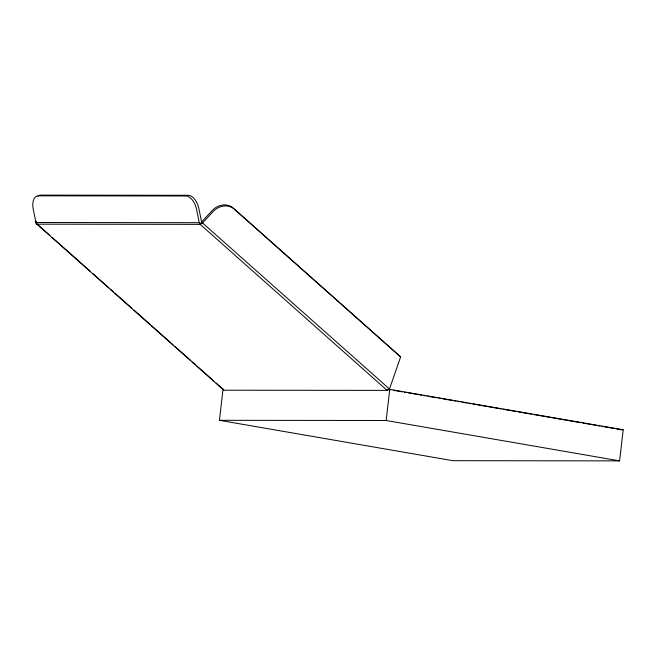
<?xml version="1.0" encoding="UTF-8"?>
<svg xmlns="http://www.w3.org/2000/svg" width="656" height="656" viewBox="0 0 656 656"><rect width="100%" height="100%" fill="white"/><g stroke="black" fill="none" stroke-linecap="round" stroke-linejoin="round"><path stroke-width="0.98" d="M216.136 383.055L223.032 389.18L219.432 420.307L452.886 460.684L619.6 460.881L623.2 429.762L389.746 389.377L387.737 389.369L387.138 390.394L200.195 224.36L199.276 222.696L196.554 209.354A13.751 7.7 72.9 0 0 185.886 196.005L38.45 195.832A13.751 7.7 72.9 0 0 33.235 209.166L35.957 222.507L36.884 224.172L200.195 224.36L201.605 221.974L212.273 210.453A15.719 13.874 -43.1 0 1 233.323 208.149L400.619 356.897L389.492 389.016L387.138 390.394L223.827 390.205L36.884 224.172L36.088 223.155L36.269 221.261M219.432 420.307L386.146 420.496L389.746 389.377M200.195 224.36L202.548 222.991L213.216 211.462A15.719 13.874 -43.1 0 1 234.266 209.157L400.619 356.897M35.957 222.507L199.276 222.696M388.385 389.779L390.427 389.787M617.091 429.344L619.116 429.344L617.099 428.999M620.133 429.754L623.2 429.762M393.452 390.304L402.522 391.878M404.531 392.222L406.548 392.575M408.565 392.919L421.66 395.191M423.678 395.535L425.687 395.888M427.704 396.232L436.773 397.798M438.782 398.151L440.799 398.495M442.816 398.848L451.886 400.414M453.895 400.767L455.912 401.111M457.929 401.464L459.938 401.808M461.955 402.161L466.99 403.03M469.007 403.374L471.024 403.727M473.042 404.071L475.051 404.424M477.068 404.768L486.137 406.343M488.146 406.687L501.25 408.959M503.259 409.303L516.354 411.566M518.371 411.919L531.467 414.182M533.484 414.535L580.831 422.718M582.848 423.071L595.943 425.334M597.96 425.687L599.978 426.031M601.987 426.384L615.09 428.647M386.146 420.496L619.6 460.881M389.492 389.016L202.548 222.991L201.605 221.974L198.883 208.641A13.751 7.7 72.9 0 0 188.223 195.291L40.787 195.119A13.751 7.7 72.9 0 0 37.958 196.128M36.088 223.155L49.881 235.406M52.177 237.447L90.487 271.469M92.783 273.511L108.871 287.795M110.405 289.157L113.472 291.879M115.005 293.24L131.856 308.213M134.16 310.255L150.249 324.54M151.782 325.901L173.233 344.958M174.767 346.319L190.855 360.603M192.388 361.964L195.447 364.687M196.98 366.048L213.84 381.021M223.032 389.18L223.827 390.205"/></g></svg>
